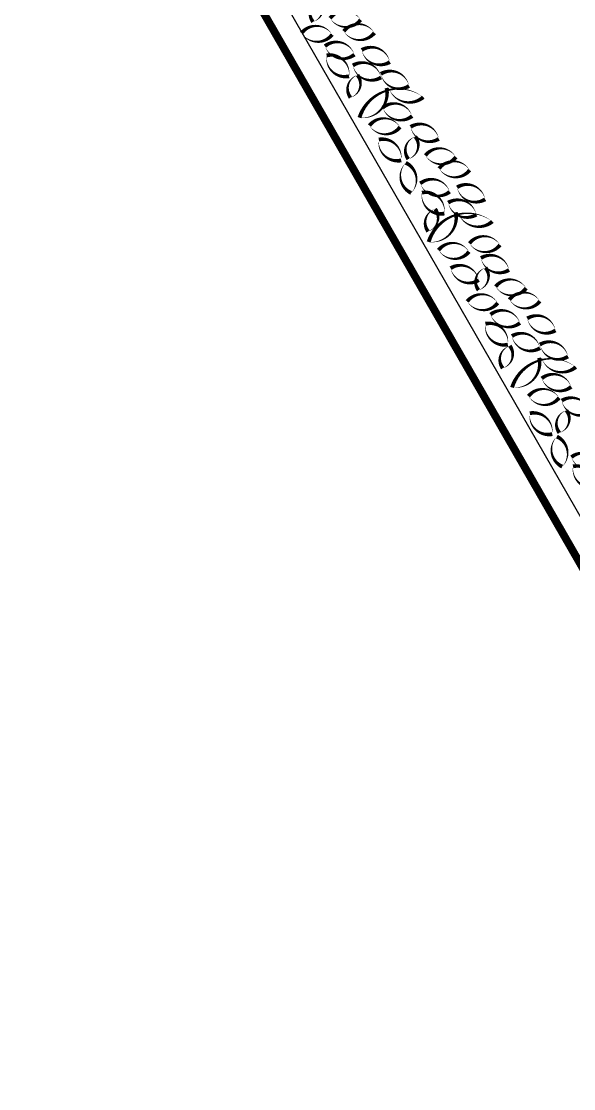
# Model space of a CAD drawing. Header units: millimetres. Extents: x 1754 to 2064, y 960 to 1845.
# Drawn here: x 1899 to 1906.03, y 1755.46 to 1769.05 of the extents above; entities that cross this region are included whole.
import ezdxf

# ---------------------------------------------------------------- set-up
doc = ezdxf.new("R2010")
doc.units = ezdxf.units.MM
for name, color, linetype in [('pohled', 4, 'Continuous'), ('zariz.predmety', 203, 'Continuous'), ('ZDIVO', 1, 'Continuous')]:
    doc.layers.add(name, color=color, linetype=linetype)

msp = doc.modelspace()

# ---------------------------------------------------------------- linework, layer by layer
at = {"layer": 'pohled', "const_width": 0.1}
msp.add_lwpolyline([(1907.999, 1802.546), (1900.537, 1799.68), (1879.355, 1789.905), (1883.399, 1787.56), (1888.663, 1784.714), (1898.986, 1774.55), (1909.918, 1755.525), (1926.955, 1763.877)], close=True, dxfattribs=at)
at = {"layer": 'zariz.predmety', "color": 253, "linetype": 'Continuous', "ltscale": 0.001}
for points in [[(1902.804, 1769.327, 0, 0, 0.520567), (1902.804, 1769.327, 0, 0.05, 0.520567), (1902.714, 1769.042, 0, 0.05, 0.520567), (1902.804, 1769.327, 0.05, 0.05, 0)], [(1902.932, 1769.088, 0, 0, 0.520567), (1902.932, 1769.088, 0, 0.05, 0.520567), (1903.32, 1769.067, 0, 0.05, 0.520567), (1902.932, 1769.088, 0.05, 0.05, 0)], [(1902.569, 1768.899, 0, 0, 0.520567), (1902.569, 1768.899, 0, 0.05, 0.520567), (1902.958, 1768.879, 0, 0.05, 0.520567), (1902.569, 1768.899, 0.05, 0.05, 0)], [(1903.107, 1768.922, 0, 0, 0.520567), (1903.107, 1768.922, 0, 0.05, 0.520567), (1903.495, 1768.901, 0, 0.05, 0.520567), (1903.107, 1768.922, 0.05, 0.05, 0)], [(1903.241, 1768.625, 0, 0, 0.520567), (1903.241, 1768.625, 0, 0.05, 0.520567), (1902.867, 1768.733, 0, 0.05, 0.520567), (1903.241, 1768.625, 0.05, 0.05, 0)], [(1903.692, 1768.53, 0, 0, 0.520567), (1903.692, 1768.53, 0, 0.05, 0.520567), (1903.335, 1768.683, 0, 0.05, 0.520567), (1903.692, 1768.53, 0.05, 0.05, 0)], [(1902.888, 1768.614, 0, 0, 0.520567), (1902.888, 1768.614, 0, 0.05, 0.520567), (1903.173, 1768.349, 0, 0.05, 0.520567), (1902.888, 1768.614, 0.05, 0.05, 0)], [(1903.58, 1768.334, 0, 0, 0.520567), (1903.58, 1768.334, 0, 0.05, 0.520567), (1903.222, 1768.487, 0, 0.05, 0.520567), (1903.58, 1768.334, 0.05, 0.05, 0)], [(1903.578, 1768.379, 0, 0, 0.520567), (1903.578, 1768.379, 0, 0.05, 0.520567), (1903.936, 1768.226, 0, 0.05, 0.520567), (1903.578, 1768.379, 0.05, 0.05, 0)], [(1903.281, 1768.363, 0, 0, 0.520567), (1903.281, 1768.363, 0, 0.05, 0.520567), (1903.192, 1768.078, 0, 0.05, 0.520567), (1903.281, 1768.363, 0.05, 0.05, 0)], [(1903.306, 1767.822, 0, 0, 0.520567), (1903.306, 1767.822, 0, 0.05, 0.520567), (1903.65, 1768.2, 0, 0.05, 0.520567), (1903.681, 1768.193, 0, 0.05, 0.520567), (1904.118, 1768.083, 0, 0.05, 0.520567), (1903.306, 1767.822, 0.05, 0.05, 0)], [(1903.976, 1767.842, 0, 0, 0.520567), (1903.976, 1767.842, 0, 0.05, 0.520567), (1903.602, 1767.95, 0, 0.05, 0.520567), (1903.976, 1767.842, 0.05, 0.05, 0)], [(1903.433, 1767.722, 0, 0, 0.520567), (1903.433, 1767.722, 0, 0.05, 0.520567), (1903.822, 1767.702, 0, 0.05, 0.520567), (1903.433, 1767.722, 0.05, 0.05, 0)], [(1904.315, 1767.552, 0, 0, 0.520567), (1904.315, 1767.552, 0, 0.05, 0.520567), (1903.957, 1767.705, 0, 0.05, 0.520567), (1904.315, 1767.552, 0.05, 0.05, 0)], [(1904.017, 1767.58, 0, 0, 0.520567), (1904.017, 1767.58, 0, 0.05, 0.520567), (1903.927, 1767.295, 0, 0.05, 0.520567), (1904.017, 1767.58, 0.05, 0.05, 0)], [(1903.552, 1767.543, 0, 0, 0.520567), (1903.552, 1767.543, 0, 0.05, 0.520567), (1903.837, 1767.278, 0, 0.05, 0.520567), (1903.552, 1767.543, 0.05, 0.05, 0)], [(1904.145, 1767.341, 0, 0, 0.520567), (1904.145, 1767.341, 0, 0.05, 0.520567), (1904.533, 1767.32, 0, 0.05, 0.520567), (1904.145, 1767.341, 0.05, 0.05, 0)], [(1903.895, 1767.247, 0, 0, 0.520567), (1903.895, 1767.247, 0, 0.05, 0.520567), (1903.963, 1766.864, 0, 0.05, 0.520567), (1903.895, 1767.247, 0.05, 0.05, 0)], [(1904.319, 1767.175, 0, 0, 0.520567), (1904.319, 1767.175, 0, 0.05, 0.520567), (1904.708, 1767.154, 0, 0.05, 0.520567), (1904.319, 1767.175, 0.05, 0.05, 0)], [(1904.454, 1766.878, 0, 0, 0.520567), (1904.454, 1766.878, 0, 0.05, 0.520567), (1904.08, 1766.985, 0, 0.05, 0.520567), (1904.454, 1766.878, 0.05, 0.05, 0)], [(1904.905, 1766.782, 0, 0, 0.520567), (1904.905, 1766.782, 0, 0.05, 0.520567), (1904.548, 1766.936, 0, 0.05, 0.520567), (1904.905, 1766.782, 0.05, 0.05, 0)], [(1904.101, 1766.867, 0, 0, 0.520567), (1904.101, 1766.867, 0, 0.05, 0.520567), (1904.386, 1766.602, 0, 0.05, 0.520567), (1904.101, 1766.867, 0.05, 0.05, 0)], [(1904.792, 1766.587, 0, 0, 0.520567), (1904.792, 1766.587, 0, 0.05, 0.520567), (1904.435, 1766.74, 0, 0.05, 0.520567), (1904.792, 1766.587, 0.05, 0.05, 0)], [(1904.269, 1766.659, 0, 0, 0.520567), (1904.269, 1766.659, 0, 0.05, 0.520567), (1904.179, 1766.374, 0, 0.05, 0.520567), (1904.269, 1766.659, 0.05, 0.05, 0)], [(1904.186, 1766.24, 0, 0, 0.520567), (1904.186, 1766.24, 0, 0.05, 0.520567), (1904.53, 1766.617, 0, 0.05, 0.520567), (1904.561, 1766.61, 0, 0.05, 0.520567), (1904.997, 1766.5, 0, 0.05, 0.520567), (1904.186, 1766.24, 0.05, 0.05, 0)], [(1904.312, 1766.136, 0, 0, 0.520567), (1904.312, 1766.136, 0, 0.05, 0.520567), (1904.7, 1766.115, 0, 0.05, 0.520567), (1904.312, 1766.136, 0.05, 0.05, 0)], [(1904.706, 1766.222, 0, 0, 0.520567), (1904.706, 1766.222, 0, 0.05, 0.520567), (1905.094, 1766.201, 0, 0.05, 0.520567), (1904.706, 1766.222, 0.05, 0.05, 0)], [(1905.209, 1765.882, 0, 0, 0.520567), (1905.209, 1765.882, 0, 0.05, 0.520567), (1904.852, 1766.035, 0, 0.05, 0.520567), (1905.209, 1765.882, 0.05, 0.05, 0)], [(1904.824, 1765.753, 0, 0, 0.520567), (1904.824, 1765.753, 0, 0.05, 0.520567), (1904.466, 1765.906, 0, 0.05, 0.520567), (1904.824, 1765.753, 0.05, 0.05, 0)], [(1904.911, 1765.911, 0, 0, 0.520567), (1904.911, 1765.911, 0, 0.05, 0.520567), (1904.821, 1765.626, 0, 0.05, 0.520567), (1904.911, 1765.911, 0.05, 0.05, 0)], [(1905.039, 1765.671, 0, 0, 0.520567), (1905.039, 1765.671, 0, 0.05, 0.520567), (1905.427, 1765.651, 0, 0.05, 0.520567), (1905.039, 1765.671, 0.05, 0.05, 0)], [(1904.677, 1765.483, 0, 0, 0.520567), (1904.677, 1765.483, 0, 0.05, 0.520567), (1905.065, 1765.462, 0, 0.05, 0.520567), (1904.677, 1765.483, 0.05, 0.05, 0)], [(1905.214, 1765.505, 0, 0, 0.520567), (1905.214, 1765.505, 0, 0.05, 0.520567), (1905.602, 1765.485, 0, 0.05, 0.520567), (1905.214, 1765.505, 0.05, 0.05, 0)], [(1905.348, 1765.208, 0, 0, 0.520567), (1905.348, 1765.208, 0, 0.05, 0.520567), (1904.974, 1765.316, 0, 0.05, 0.520567), (1905.348, 1765.208, 0.05, 0.05, 0)], [(1905.8, 1765.113, 0, 0, 0.520567), (1905.8, 1765.113, 0, 0.05, 0.520567), (1905.442, 1765.266, 0, 0.05, 0.520567), (1905.8, 1765.113, 0.05, 0.05, 0)], [(1904.909, 1765.198, 0, 0, 0.520567), (1904.909, 1765.198, 0, 0.05, 0.520567), (1905.194, 1764.933, 0, 0.05, 0.520567), (1904.909, 1765.198, 0.05, 0.05, 0)], [(1905.603, 1764.888, 0, 0, 0.520567), (1905.603, 1764.888, 0, 0.05, 0.520567), (1905.246, 1765.041, 0, 0.05, 0.520567), (1905.603, 1764.888, 0.05, 0.05, 0)], [(1905.219, 1764.917, 0, 0, 0.520567), (1905.219, 1764.917, 0, 0.05, 0.520567), (1905.129, 1764.632, 0, 0.05, 0.520567), (1905.219, 1764.917, 0.05, 0.05, 0)], [(1905.602, 1764.933, 0, 0, 0.520567), (1905.602, 1764.933, 0, 0.05, 0.520567), (1905.959, 1764.78, 0, 0.05, 0.520567), (1905.602, 1764.933, 0.05, 0.05, 0)], [(1905.248, 1764.387, 0, 0, 0.520567), (1905.248, 1764.387, 0, 0.05, 0.520567), (1905.592, 1764.764, 0, 0.05, 0.520567), (1905.623, 1764.758, 0, 0.05, 0.520567), (1906.059, 1764.647, 0, 0.05, 0.520567), (1905.248, 1764.387, 0.05, 0.05, 0)], [(1906, 1764.395, 0, 0, 0.520567), (1906, 1764.395, 0, 0.05, 0.520567), (1905.626, 1764.503, 0, 0.05, 0.520567), (1906, 1764.395, 0.05, 0.05, 0)], [(1905.457, 1764.276, 0, 0, 0.520567), (1905.457, 1764.276, 0, 0.05, 0.520567), (1905.846, 1764.255, 0, 0.05, 0.520567), (1905.457, 1764.276, 0.05, 0.05, 0)], [(1906.238, 1764.067, 0, 0, 0.520567), (1906.238, 1764.067, 0, 0.05, 0.520567), (1905.88, 1764.22, 0, 0.05, 0.520567), (1906.238, 1764.067, 0.05, 0.05, 0)], [(1905.474, 1764.058, 0, 0, 0.520567), (1905.474, 1764.058, 0, 0.05, 0.520567), (1905.759, 1763.793, 0, 0.05, 0.520567), (1905.474, 1764.058, 0.05, 0.05, 0)], [(1905.939, 1764.095, 0, 0, 0.520567), (1905.939, 1764.095, 0, 0.05, 0.520567), (1905.85, 1763.81, 0, 0.05, 0.520567), (1905.939, 1764.095, 0.05, 0.05, 0)], [(1905.818, 1763.762, 0, 0, 0.520567), (1905.818, 1763.762, 0, 0.05, 0.520567), (1905.886, 1763.379, 0, 0.05, 0.520567), (1905.818, 1763.762, 0.05, 0.05, 0)], [(1906.376, 1763.392, 0, 0, 0.520567), (1906.376, 1763.392, 0, 0.05, 0.520567), (1906.003, 1763.5, 0, 0.05, 0.520567), (1906.376, 1763.392, 0.05, 0.05, 0)], [(1906.024, 1763.382, 0, 0, 0.520567), (1906.024, 1763.382, 0, 0.05, 0.520567), (1906.309, 1763.117, 0, 0.05, 0.520567), (1906.024, 1763.382, 0.05, 0.05, 0)]]:
    msp.add_lwpolyline(points, format="xyseb", close=True, dxfattribs=at)
at = {"layer": 'ZDIVO'}
for p, q in [((1904.014, 1766.402), (1899.246, 1774.7)), ((1909.918, 1755.525), (1898.986, 1774.55)), ((1910.039, 1755.918), (1904.014, 1766.402))]:
    msp.add_line(p, q, dxfattribs=at)

doc.saveas('drawing.dxf')
